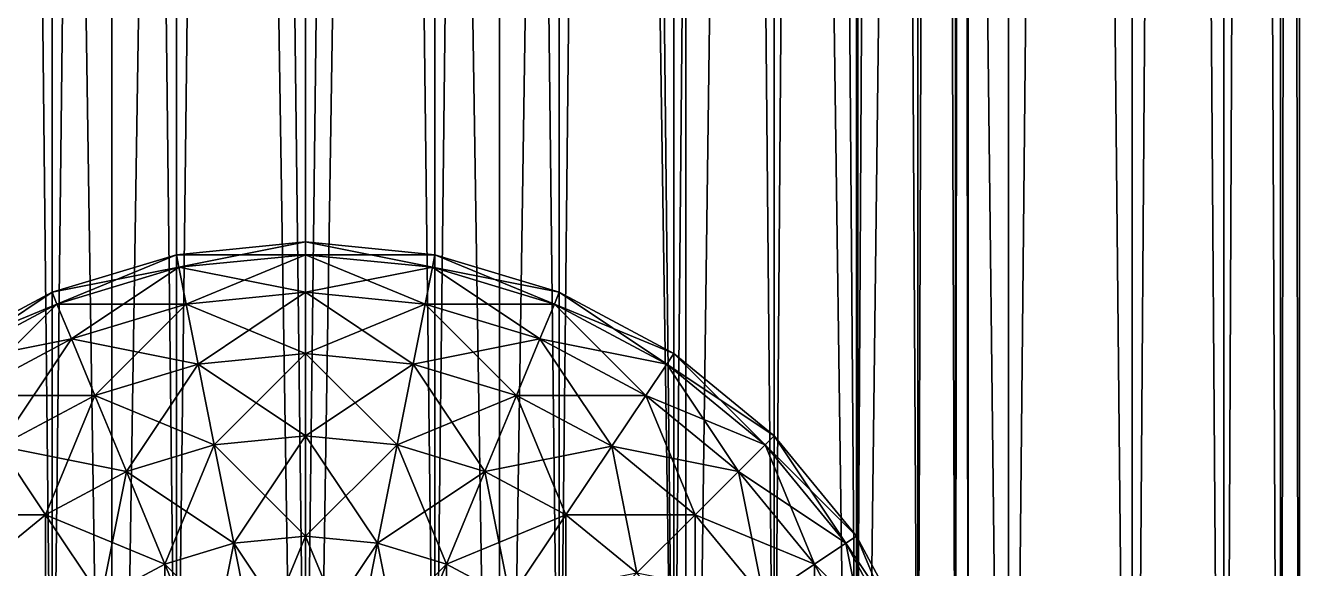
# Model space of a CAD drawing. Header units: millimetres. Extents: x -510 to 550, y -577 to 577.
# Drawn here: x 426.62 to 442, y -510.95 to -504.38 of the extents above; entities that cross this region are included whole.
import ezdxf

# ---------------------------------------------------------------- set-up
doc = ezdxf.new("R2010")
doc.units = ezdxf.units.MM
for name, color, linetype, true_color in [('front_right_fork_-1', 7, 'Continuous', 0x5c6b75), ('front_right_fork_top', 7, 'Continuous', 0x5c6b75), ('structure_right_front_axle', 7, 'Continuous', 0x5c6b75)]:
    doc.layers.add(name, color=color, linetype=linetype, true_color=true_color)

msp = doc.modelspace()

# ---------------------------------------------------------------- linework, layer by layer
at = {"layer": 'front_right_fork_-1', "true_color": 0x5c6b75}
for points in [[(430, -507.154, -281.561), (428.439, -507.154, -280), (430, -507, -280)], [(430, -507, -280), (428.439, -507.154, -280), (428.439, -507.154, -145)], [(430, -507, -280), (428.439, -507.154, -145), (430, -507, -145)], [(430, -507, -145), (428.439, -507.154, -145), (428.469, -507.304, -143.439)], [(430, -507, -145), (428.469, -507.304, -143.439), (430, -507.154, -143.439)], [(431.531, -507.304, -281.561), (430, -507.154, -281.561), (430, -507, -280)], [(431.531, -507.304, -281.561), (430, -507, -280), (431.561, -507.154, -280)], [(431.561, -507.154, -280), (430, -507, -280), (430, -507, -145)], [(431.561, -507.154, -280), (430, -507, -145), (431.561, -507.154, -145)], [(431.561, -507.154, -145), (430, -507, -145), (430, -507.154, -143.439)], [(428.469, -507.304, -281.561), (426.939, -507.609, -280), (428.439, -507.154, -280)], [(428.439, -507.154, -280), (426.939, -507.609, -280), (426.939, -507.609, -145)], [(428.439, -507.154, -280), (426.939, -507.609, -145), (428.439, -507.154, -145)], [(428.439, -507.154, -145), (426.939, -507.609, -145), (426.997, -507.751, -143.439)], [(428.439, -507.154, -145), (426.997, -507.751, -143.439), (428.469, -507.304, -143.439)], [(430, -507.154, -281.561), (428.469, -507.304, -281.561), (428.439, -507.154, -280)], [(430, -507.609, -283.061), (428.469, -507.304, -281.561), (430, -507.154, -281.561)], [(430, -507.154, -143.439), (428.469, -507.304, -143.439), (428.558, -507.751, -141.939)], [(430, -507.154, -143.439), (428.558, -507.751, -141.939), (430, -507.609, -141.939)], [(431.442, -507.751, -283.061), (430, -507.609, -283.061), (430, -507.154, -281.561)], [(431.442, -507.751, -283.061), (430, -507.154, -281.561), (431.531, -507.304, -281.561)], [(431.561, -507.154, -145), (430, -507.154, -143.439), (431.531, -507.304, -143.439)], [(431.531, -507.304, -143.439), (430, -507.154, -143.439), (430, -507.609, -141.939)], [(433.003, -507.751, -281.561), (431.531, -507.304, -281.561), (431.561, -507.154, -280)], [(433.061, -507.609, -145), (431.561, -507.154, -145), (431.531, -507.304, -143.439)], [(433.003, -507.751, -281.561), (431.561, -507.154, -280), (433.061, -507.609, -280)], [(433.061, -507.609, -280), (431.561, -507.154, -280), (431.561, -507.154, -145)], [(433.061, -507.609, -280), (431.561, -507.154, -145), (433.061, -507.609, -145)], [(428.469, -507.304, -281.561), (426.997, -507.751, -281.561), (426.939, -507.609, -280)], [(428.558, -507.751, -283.061), (426.997, -507.751, -281.561), (428.469, -507.304, -281.561)], [(428.469, -507.304, -143.439), (426.997, -507.751, -143.439), (427.172, -508.172, -141.939)], [(428.469, -507.304, -143.439), (427.172, -508.172, -141.939), (428.558, -507.751, -141.939)], [(430, -507.609, -283.061), (428.558, -507.751, -283.061), (428.469, -507.304, -281.561)], [(431.531, -507.304, -143.439), (430, -507.609, -141.939), (431.442, -507.751, -141.939)], [(432.828, -508.172, -283.061), (431.442, -507.751, -283.061), (431.531, -507.304, -281.561)], [(433.003, -507.751, -143.439), (431.531, -507.304, -143.439), (431.442, -507.751, -141.939)], [(432.828, -508.172, -283.061), (431.531, -507.304, -281.561), (433.003, -507.751, -281.561)], [(433.061, -507.609, -145), (431.531, -507.304, -143.439), (433.003, -507.751, -143.439)], [(426.997, -507.751, -281.561), (425.555, -508.348, -280), (426.939, -507.609, -280)], [(426.939, -507.609, -280), (425.555, -508.348, -280), (425.555, -508.348, -145)], [(426.939, -507.609, -280), (425.555, -508.348, -145), (426.939, -507.609, -145)], [(426.939, -507.609, -145), (425.555, -508.348, -145), (425.641, -508.476, -143.439)], [(426.939, -507.609, -145), (425.641, -508.476, -143.439), (426.997, -507.751, -143.439)], [(430, -508.348, -284.445), (428.558, -507.751, -283.061), (430, -507.609, -283.061)], [(430, -507.609, -141.939), (428.558, -507.751, -141.939), (428.702, -508.476, -140.555)], [(430, -507.609, -141.939), (428.702, -508.476, -140.555), (430, -508.348, -140.555)], [(431.298, -508.476, -284.445), (430, -508.348, -284.445), (430, -507.609, -283.061)], [(431.298, -508.476, -284.445), (430, -507.609, -283.061), (431.442, -507.751, -283.061)], [(431.442, -507.751, -141.939), (430, -507.609, -141.939), (430, -508.348, -140.555)], [(434.359, -508.476, -281.561), (433.003, -507.751, -281.561), (433.061, -507.609, -280)], [(434.445, -508.348, -145), (433.061, -507.609, -145), (433.003, -507.751, -143.439)], [(434.359, -508.476, -281.561), (433.061, -507.609, -280), (434.445, -508.348, -280)], [(434.445, -508.348, -280), (433.061, -507.609, -280), (433.061, -507.609, -145)], [(434.445, -508.348, -280), (433.061, -507.609, -145), (434.445, -508.348, -145)], [(426.997, -507.751, -281.561), (425.641, -508.476, -281.561), (425.555, -508.348, -280)], [(427.172, -508.172, -283.061), (425.641, -508.476, -281.561), (426.997, -507.751, -281.561)], [(426.997, -507.751, -143.439), (425.641, -508.476, -143.439), (425.894, -508.855, -141.939)], [(426.997, -507.751, -143.439), (425.894, -508.855, -141.939), (427.172, -508.172, -141.939)], [(428.558, -507.751, -283.061), (427.172, -508.172, -283.061), (426.997, -507.751, -281.561)], [(428.702, -508.476, -284.445), (427.172, -508.172, -283.061), (428.558, -507.751, -283.061)], [(428.558, -507.751, -141.939), (427.172, -508.172, -141.939), (427.454, -508.855, -140.555)], [(428.558, -507.751, -141.939), (427.454, -508.855, -140.555), (428.702, -508.476, -140.555)], [(430, -508.348, -284.445), (428.702, -508.476, -284.445), (428.558, -507.751, -283.061)], [(431.442, -507.751, -141.939), (430, -508.348, -140.555), (431.298, -508.476, -140.555)], [(432.546, -508.855, -284.445), (431.298, -508.476, -284.445), (431.442, -507.751, -283.061)], [(432.828, -508.172, -141.939), (431.442, -507.751, -141.939), (431.298, -508.476, -140.555)], [(432.546, -508.855, -284.445), (431.442, -507.751, -283.061), (432.828, -508.172, -283.061)], [(433.003, -507.751, -143.439), (431.442, -507.751, -141.939), (432.828, -508.172, -141.939)], [(434.106, -508.855, -283.061), (432.828, -508.172, -283.061), (433.003, -507.751, -281.561)], [(434.359, -508.476, -143.439), (433.003, -507.751, -143.439), (432.828, -508.172, -141.939)], [(434.106, -508.855, -283.061), (433.003, -507.751, -281.561), (434.359, -508.476, -281.561)], [(434.445, -508.348, -145), (433.003, -507.751, -143.439), (434.359, -508.476, -143.439)], [(427.172, -508.172, -283.061), (425.894, -508.855, -283.061), (425.641, -508.476, -281.561)], [(427.454, -508.855, -284.445), (425.894, -508.855, -283.061), (427.172, -508.172, -283.061)], [(427.172, -508.172, -141.939), (425.894, -508.855, -141.939), (426.304, -509.469, -140.555)], [(427.172, -508.172, -141.939), (426.304, -509.469, -140.555), (427.454, -508.855, -140.555)], [(428.702, -508.476, -284.445), (427.454, -508.855, -284.445), (427.172, -508.172, -283.061)], [(432.828, -508.172, -141.939), (431.298, -508.476, -140.555), (432.546, -508.855, -140.555)], [(433.696, -509.469, -284.445), (432.546, -508.855, -284.445), (432.828, -508.172, -283.061)], [(434.106, -508.855, -141.939), (432.828, -508.172, -141.939), (432.546, -508.855, -140.555)], [(433.696, -509.469, -284.445), (432.828, -508.172, -283.061), (434.106, -508.855, -283.061)], [(434.359, -508.476, -143.439), (432.828, -508.172, -141.939), (434.106, -508.855, -141.939)], [(430, -509.343, -285.657), (428.702, -508.476, -284.445), (430, -508.348, -284.445)], [(430, -508.348, -140.555), (428.702, -508.476, -140.555), (428.896, -509.452, -139.343)], [(430, -508.348, -140.555), (428.896, -509.452, -139.343), (430, -509.343, -139.343)], [(431.104, -509.452, -285.657), (430, -509.343, -285.657), (430, -508.348, -284.445)], [(431.104, -509.452, -285.657), (430, -508.348, -284.445), (431.298, -508.476, -284.445)], [(431.298, -508.476, -140.555), (430, -508.348, -140.555), (430, -509.343, -139.343)], [(435.548, -509.452, -281.561), (434.359, -508.476, -281.561), (434.445, -508.348, -280)], [(435.657, -509.343, -145), (434.445, -508.348, -145), (434.359, -508.476, -143.439)], [(435.548, -509.452, -281.561), (434.445, -508.348, -280), (435.657, -509.343, -280)], [(435.657, -509.343, -280), (434.445, -508.348, -280), (434.445, -508.348, -145)], [(435.657, -509.343, -280), (434.445, -508.348, -145), (435.657, -509.343, -145)], [(428.896, -509.452, -285.657), (427.454, -508.855, -284.445), (428.702, -508.476, -284.445)], [(428.702, -508.476, -140.555), (427.454, -508.855, -140.555), (427.835, -509.774, -139.343)], [(428.702, -508.476, -140.555), (427.835, -509.774, -139.343), (428.896, -509.452, -139.343)], [(430, -509.343, -285.657), (428.896, -509.452, -285.657), (428.702, -508.476, -284.445)], [(431.298, -508.476, -140.555), (430, -509.343, -139.343), (431.104, -509.452, -139.343)], [(432.165, -509.774, -285.657), (431.104, -509.452, -285.657), (431.298, -508.476, -284.445)], [(432.546, -508.855, -140.555), (431.298, -508.476, -140.555), (431.104, -509.452, -139.343)], [(432.165, -509.774, -285.657), (431.298, -508.476, -284.445), (432.546, -508.855, -284.445)], [(435.226, -509.774, -283.061), (434.106, -508.855, -283.061), (434.359, -508.476, -281.561)], [(435.548, -509.452, -143.439), (434.359, -508.476, -143.439), (434.106, -508.855, -141.939)], [(435.226, -509.774, -283.061), (434.359, -508.476, -281.561), (435.548, -509.452, -281.561)], [(435.657, -509.343, -145), (434.359, -508.476, -143.439), (435.548, -509.452, -143.439)], [(427.454, -508.855, -284.445), (426.304, -509.469, -284.445), (425.894, -508.855, -283.061)], [(427.835, -509.774, -285.657), (426.304, -509.469, -284.445), (427.454, -508.855, -284.445)], [(427.454, -508.855, -140.555), (426.304, -509.469, -140.555), (426.857, -510.296, -139.343)], [(427.454, -508.855, -140.555), (426.857, -510.296, -139.343), (427.835, -509.774, -139.343)], [(428.896, -509.452, -285.657), (427.835, -509.774, -285.657), (427.454, -508.855, -284.445)], [(432.546, -508.855, -140.555), (431.104, -509.452, -139.343), (432.165, -509.774, -139.343)], [(433.143, -510.296, -285.657), (432.165, -509.774, -285.657), (432.546, -508.855, -284.445)], [(433.696, -509.469, -140.555), (432.546, -508.855, -140.555), (432.165, -509.774, -139.343)], [(433.143, -510.296, -285.657), (432.546, -508.855, -284.445), (433.696, -509.469, -284.445)], [(434.106, -508.855, -141.939), (432.546, -508.855, -140.555), (433.696, -509.469, -140.555)], [(434.704, -510.296, -284.445), (433.696, -509.469, -284.445), (434.106, -508.855, -283.061)], [(435.226, -509.774, -141.939), (434.106, -508.855, -141.939), (433.696, -509.469, -140.555)], [(434.704, -510.296, -284.445), (434.106, -508.855, -283.061), (435.226, -509.774, -283.061)], [(435.548, -509.452, -143.439), (434.106, -508.855, -141.939), (435.226, -509.774, -141.939)], [(426.857, -510.296, -285.657), (425.296, -510.296, -284.445), (426.304, -509.469, -284.445)], [(426.304, -509.469, -140.555), (426, -511, -139.343), (426.857, -510.296, -139.343)], [(427.835, -509.774, -285.657), (426.857, -510.296, -285.657), (426.304, -509.469, -284.445)], [(429.133, -510.641, -286.652), (427.835, -509.774, -285.657), (428.896, -509.452, -285.657)], [(428.896, -509.452, -139.343), (427.835, -509.774, -139.343), (428.299, -510.894, -138.348)], [(428.896, -509.452, -139.343), (428.299, -510.894, -138.348), (429.133, -510.641, -138.348)], [(430, -510.555, -286.652), (428.896, -509.452, -285.657), (430, -509.343, -285.657)], [(430, -509.343, -139.343), (428.896, -509.452, -139.343), (429.133, -510.641, -138.348)], [(430, -510.555, -286.652), (429.133, -510.641, -286.652), (428.896, -509.452, -285.657)], [(430, -509.343, -139.343), (429.133, -510.641, -138.348), (430, -510.555, -138.348)], [(430.867, -510.641, -286.652), (430, -510.555, -286.652), (430, -509.343, -285.657)], [(430.867, -510.641, -286.652), (430, -509.343, -285.657), (431.104, -509.452, -285.657)], [(431.104, -509.452, -139.343), (430, -509.343, -139.343), (430, -510.555, -138.348)], [(431.104, -509.452, -139.343), (430, -510.555, -138.348), (430.867, -510.641, -138.348)], [(431.701, -510.894, -286.652), (430.867, -510.641, -286.652), (431.104, -509.452, -285.657)], [(432.165, -509.774, -139.343), (431.104, -509.452, -139.343), (430.867, -510.641, -138.348)], [(431.701, -510.894, -286.652), (431.104, -509.452, -285.657), (432.165, -509.774, -285.657)], [(433.696, -509.469, -140.555), (432.165, -509.774, -139.343), (433.143, -510.296, -139.343)], [(434, -511, -285.657), (433.143, -510.296, -285.657), (433.696, -509.469, -284.445)], [(434.704, -510.296, -140.555), (433.696, -509.469, -140.555), (433.143, -510.296, -139.343)], [(434, -511, -285.657), (433.696, -509.469, -284.445), (434.704, -510.296, -284.445)], [(435.226, -509.774, -141.939), (433.696, -509.469, -140.555), (434.704, -510.296, -140.555)], [(436.145, -510.894, -283.061), (435.226, -509.774, -283.061), (435.548, -509.452, -281.561)], [(436.524, -510.641, -143.439), (435.548, -509.452, -143.439), (435.226, -509.774, -141.939)], [(436.524, -510.641, -281.561), (435.548, -509.452, -281.561), (435.657, -509.343, -280)], [(436.652, -510.555, -145), (435.657, -509.343, -145), (435.548, -509.452, -143.439)], [(436.145, -510.894, -283.061), (435.548, -509.452, -281.561), (436.524, -510.641, -281.561)], [(436.652, -510.555, -145), (435.548, -509.452, -143.439), (436.524, -510.641, -143.439)], [(436.524, -510.641, -281.561), (435.657, -509.343, -280), (436.652, -510.555, -280)], [(436.652, -510.555, -280), (435.657, -509.343, -280), (435.657, -509.343, -145)], [(436.652, -510.555, -280), (435.657, -509.343, -145), (436.652, -510.555, -145)], [(428.299, -510.894, -286.652), (426.857, -510.296, -285.657), (427.835, -509.774, -285.657)], [(427.835, -509.774, -139.343), (426.857, -510.296, -139.343), (427.531, -511.304, -138.348)], [(427.835, -509.774, -139.343), (427.531, -511.304, -138.348), (428.299, -510.894, -138.348)], [(429.133, -510.641, -286.652), (428.299, -510.894, -286.652), (427.835, -509.774, -285.657)], [(432.165, -509.774, -139.343), (430.867, -510.641, -138.348), (431.701, -510.894, -138.348)], [(432.469, -511.304, -286.652), (431.701, -510.894, -286.652), (432.165, -509.774, -285.657)], [(433.143, -510.296, -139.343), (432.165, -509.774, -139.343), (431.701, -510.894, -138.348)], [(432.469, -511.304, -286.652), (432.165, -509.774, -285.657), (433.143, -510.296, -285.657)], [(435.531, -511.304, -284.445), (434.704, -510.296, -284.445), (435.226, -509.774, -283.061)], [(436.145, -510.894, -141.939), (435.226, -509.774, -141.939), (434.704, -510.296, -140.555)], [(435.531, -511.304, -284.445), (435.226, -509.774, -283.061), (436.145, -510.894, -283.061)], [(436.524, -510.641, -143.439), (435.226, -509.774, -141.939), (436.145, -510.894, -141.939)], [(426.857, -510.296, -285.657), (426, -511, -285.657), (425.296, -510.296, -284.445)], [(427.531, -511.304, -286.652), (426, -511, -285.657), (426.857, -510.296, -285.657)], [(426.857, -510.296, -139.343), (426, -511, -139.343), (426.857, -511.857, -138.348)], [(428.299, -510.894, -286.652), (427.531, -511.304, -286.652), (426.857, -510.296, -285.657)], [(426.857, -510.296, -139.343), (426.857, -511.857, -138.348), (427.531, -511.304, -138.348)], [(433.143, -510.296, -139.343), (431.701, -510.894, -138.348), (432.469, -511.304, -138.348)], [(433.143, -511.857, -286.652), (432.469, -511.304, -286.652), (433.143, -510.296, -285.657)], [(434, -511, -139.343), (433.143, -510.296, -139.343), (432.469, -511.304, -138.348)], [(433.143, -511.857, -286.652), (433.143, -510.296, -285.657), (434, -511, -285.657)], [(434.704, -510.296, -140.555), (433.143, -510.296, -139.343), (434, -511, -139.343)], [(434.704, -511.857, -285.657), (434, -511, -285.657), (434.704, -510.296, -284.445)], [(435.531, -511.304, -140.555), (434.704, -510.296, -140.555), (434, -511, -139.343)], [(434.704, -511.857, -285.657), (434.704, -510.296, -284.445), (435.531, -511.304, -284.445)], [(436.145, -510.894, -141.939), (434.704, -510.296, -140.555), (435.531, -511.304, -140.555)], [(429.403, -511.997, -287.391), (428.299, -510.894, -286.652), (429.133, -510.641, -286.652)], [(429.133, -510.641, -138.348), (428.299, -510.894, -138.348), (428.828, -512.172, -137.609)], [(429.133, -510.641, -138.348), (428.828, -512.172, -137.609), (429.403, -511.997, -137.609)], [(430, -511.939, -287.391), (429.133, -510.641, -286.652), (430, -510.555, -286.652)], [(430, -510.555, -138.348), (429.133, -510.641, -138.348), (429.403, -511.997, -137.609)], [(430, -511.939, -287.391), (429.403, -511.997, -287.391), (429.133, -510.641, -286.652)], [(430, -510.555, -138.348), (429.403, -511.997, -137.609), (430, -511.939, -137.609)], [(430.597, -511.997, -287.391), (430, -511.939, -287.391), (430, -510.555, -286.652)], [(430.597, -511.997, -287.391), (430, -510.555, -286.652), (430.867, -510.641, -286.652)], [(430.867, -510.641, -138.348), (430, -510.555, -138.348), (430, -511.939, -137.609)], [(430.867, -510.641, -138.348), (430, -511.939, -137.609), (430.597, -511.997, -137.609)], [(431.172, -512.172, -287.391), (430.597, -511.997, -287.391), (430.867, -510.641, -286.652)], [(431.701, -510.894, -138.348), (430.867, -510.641, -138.348), (430.597, -511.997, -137.609)], [(431.172, -512.172, -287.391), (430.867, -510.641, -286.652), (431.701, -510.894, -286.652)], [(436.828, -512.172, -283.061), (436.145, -510.894, -283.061), (436.524, -510.641, -281.561)], [(437.249, -511.997, -143.439), (436.524, -510.641, -143.439), (436.145, -510.894, -141.939)], [(437.249, -511.997, -281.561), (436.524, -510.641, -281.561), (436.652, -510.555, -280)], [(437.391, -511.939, -145), (436.652, -510.555, -145), (436.524, -510.641, -143.439)], [(436.828, -512.172, -283.061), (436.524, -510.641, -281.561), (437.249, -511.997, -281.561)], [(437.391, -511.939, -145), (436.524, -510.641, -143.439), (437.249, -511.997, -143.439)], [(437.249, -511.997, -281.561), (436.652, -510.555, -280), (437.391, -511.939, -280)], [(437.391, -511.939, -280), (436.652, -510.555, -280), (436.652, -510.555, -145)], [(437.391, -511.939, -280), (436.652, -510.555, -145), (437.391, -511.939, -145)], [(428.828, -512.172, -287.391), (427.531, -511.304, -286.652), (428.299, -510.894, -286.652)], [(428.299, -510.894, -138.348), (427.531, -511.304, -138.348), (428.299, -512.454, -137.609)], [(429.403, -511.997, -287.391), (428.828, -512.172, -287.391), (428.299, -510.894, -286.652)], [(428.299, -510.894, -138.348), (428.299, -512.454, -137.609), (428.828, -512.172, -137.609)], [(431.701, -510.894, -138.348), (430.597, -511.997, -137.609), (431.172, -512.172, -137.609)], [(431.701, -512.454, -287.391), (431.172, -512.172, -287.391), (431.701, -510.894, -286.652)], [(432.469, -511.304, -138.348), (431.701, -510.894, -138.348), (431.172, -512.172, -137.609)], [(431.701, -512.454, -287.391), (431.701, -510.894, -286.652), (432.469, -511.304, -286.652)], [(436.145, -512.454, -284.445), (435.531, -511.304, -284.445), (436.145, -510.894, -283.061)], [(436.828, -512.172, -141.939), (436.145, -510.894, -141.939), (435.531, -511.304, -140.555)], [(436.145, -512.454, -284.445), (436.145, -510.894, -283.061), (436.828, -512.172, -283.061)], [(437.249, -511.997, -143.439), (436.145, -510.894, -141.939), (436.828, -512.172, -141.939)]]:
    msp.add_3dface(points, dxfattribs=at)
at = {"layer": 'front_right_fork_top', "true_color": 0x5c6b75}
for points in [[(426.939, -385, -137.609), (425.555, -385, -138.348), (425.555, -515, -138.348)], [(426.939, -385, -137.609), (425.555, -515, -138.348), (426.939, -515, -137.609)], [(425.555, -385, -151.652), (426.939, -385, -152.391), (426.939, -515, -152.391)], [(425.555, -385, -151.652), (426.939, -515, -152.391), (425.555, -515, -151.652)], [(428.439, -385, -137.154), (426.939, -385, -137.609), (426.939, -515, -137.609)], [(428.439, -385, -137.154), (426.939, -515, -137.609), (428.439, -515, -137.154)], [(426.939, -385, -152.391), (428.439, -385, -152.846), (428.439, -515, -152.846)], [(426.939, -385, -152.391), (428.439, -515, -152.846), (426.939, -515, -152.391)], [(430, -385, -137), (428.439, -385, -137.154), (428.439, -515, -137.154)], [(430, -385, -137), (428.439, -515, -137.154), (430, -515, -137)], [(428.439, -385, -152.846), (430, -385, -153), (430, -515, -153)], [(428.439, -385, -152.846), (430, -515, -153), (428.439, -515, -152.846)], [(431.561, -385, -137.154), (430, -385, -137), (430, -515, -137)], [(431.561, -385, -137.154), (430, -515, -137), (431.561, -515, -137.154)], [(430, -385, -153), (431.561, -385, -152.846), (431.561, -515, -152.846)], [(430, -385, -153), (431.561, -515, -152.846), (430, -515, -153)], [(433.061, -385, -137.609), (431.561, -385, -137.154), (431.561, -515, -137.154)], [(433.061, -385, -137.609), (431.561, -515, -137.154), (433.061, -515, -137.609)], [(431.561, -385, -152.846), (433.061, -385, -152.391), (433.061, -515, -152.391)], [(431.561, -385, -152.846), (433.061, -515, -152.391), (431.561, -515, -152.846)], [(434.445, -385, -138.348), (433.061, -385, -137.609), (433.061, -515, -137.609)], [(434.445, -385, -138.348), (433.061, -515, -137.609), (434.445, -515, -138.348)], [(433.061, -385, -152.391), (434.445, -385, -151.652), (434.445, -515, -151.652)], [(433.061, -385, -152.391), (434.445, -515, -151.652), (433.061, -515, -152.391)], [(435.657, -385, -139.343), (434.445, -385, -138.348), (434.445, -515, -138.348)], [(435.657, -385, -139.343), (434.445, -515, -138.348), (435.657, -515, -139.343)], [(434.445, -385, -151.652), (435.657, -385, -150.657), (435.657, -515, -150.657)], [(434.445, -385, -151.652), (435.657, -515, -150.657), (434.445, -515, -151.652)], [(436.652, -385, -140.555), (435.657, -385, -139.343), (435.657, -515, -139.343)], [(436.652, -385, -140.555), (435.657, -515, -139.343), (436.652, -515, -140.555)], [(435.657, -385, -150.657), (436.652, -385, -149.445), (436.652, -515, -149.445)], [(435.657, -385, -150.657), (436.652, -515, -149.445), (435.657, -515, -150.657)], [(437.391, -385, -141.939), (436.652, -385, -140.555), (436.652, -515, -140.555)], [(437.391, -385, -141.939), (436.652, -515, -140.555), (437.391, -515, -141.939)], [(436.652, -385, -149.445), (437.391, -385, -148.061), (437.391, -515, -148.061)], [(436.652, -385, -149.445), (437.391, -515, -148.061), (436.652, -515, -149.445)], [(437.846, -385, -143.439), (437.391, -385, -141.939), (437.391, -515, -141.939)], [(437.846, -385, -143.439), (437.391, -515, -141.939), (437.846, -515, -143.439)], [(437.391, -385, -148.061), (437.846, -385, -146.561), (437.846, -515, -146.561)], [(437.391, -385, -148.061), (437.846, -515, -146.561), (437.391, -515, -148.061)], [(438, -385, -145), (437.846, -385, -143.439), (437.846, -515, -143.439)], [(438, -385, -145), (437.846, -515, -143.439), (438, -515, -145)], [(437.846, -385, -146.561), (438, -385, -145), (438, -515, -145)], [(437.846, -385, -146.561), (438, -515, -145), (437.846, -515, -146.561)]]:
    msp.add_3dface(points, dxfattribs=at)
at = {"layer": 'structure_right_front_axle', "true_color": 0x5c6b75}
for points in [[(427.659, -375, -268.231), (425.408, -375, -268.913), (425.408, -525, -268.913)], [(427.659, -375, -268.231), (425.408, -525, -268.913), (427.659, -525, -268.231)], [(425.408, -375, -291.087), (427.659, -375, -291.769), (427.659, -525, -291.769)], [(425.408, -375, -291.087), (427.659, -525, -291.769), (425.408, -525, -291.087)], [(430, -375, -268), (427.659, -375, -268.231), (427.659, -525, -268.231)], [(430, -375, -268), (427.659, -525, -268.231), (430, -525, -268)], [(427.659, -375, -291.769), (430, -375, -292), (430, -525, -292)], [(427.659, -375, -291.769), (430, -525, -292), (427.659, -525, -291.769)], [(432.341, -375, -268.231), (430, -375, -268), (430, -525, -268)], [(432.341, -375, -268.231), (430, -525, -268), (432.341, -525, -268.231)], [(430, -375, -292), (432.341, -375, -291.769), (432.341, -525, -291.769)], [(430, -375, -292), (432.341, -525, -291.769), (430, -525, -292)], [(434.592, -375, -268.913), (432.341, -375, -268.231), (432.341, -525, -268.231)], [(434.592, -375, -268.913), (432.341, -525, -268.231), (434.592, -525, -268.913)], [(432.341, -375, -291.769), (434.592, -375, -291.087), (434.592, -525, -291.087)], [(432.341, -375, -291.769), (434.592, -525, -291.087), (432.341, -525, -291.769)], [(436.667, -375, -270.022), (434.592, -375, -268.913), (434.592, -525, -268.913)], [(436.667, -375, -270.022), (434.592, -525, -268.913), (436.667, -525, -270.022)], [(434.592, -375, -291.087), (436.667, -375, -289.978), (436.667, -525, -289.978)], [(434.592, -375, -291.087), (436.667, -525, -289.978), (434.592, -525, -291.087)], [(438.485, -375, -271.515), (436.667, -375, -270.022), (436.667, -525, -270.022)], [(438.485, -375, -271.515), (436.667, -525, -270.022), (438.485, -525, -271.515)], [(436.667, -375, -289.978), (438.485, -375, -288.485), (438.485, -525, -288.485)], [(436.667, -375, -289.978), (438.485, -525, -288.485), (436.667, -525, -289.978)], [(439.978, -375, -273.333), (438.485, -375, -271.515), (438.485, -525, -271.515)], [(439.978, -375, -273.333), (438.485, -525, -271.515), (439.978, -525, -273.333)], [(438.485, -375, -288.485), (439.978, -375, -286.667), (439.978, -525, -286.667)], [(438.485, -375, -288.485), (439.978, -525, -286.667), (438.485, -525, -288.485)], [(441.087, -375, -275.408), (439.978, -375, -273.333), (439.978, -525, -273.333)], [(441.087, -375, -275.408), (439.978, -525, -273.333), (441.087, -525, -275.408)], [(439.978, -375, -286.667), (441.087, -375, -284.592), (441.087, -525, -284.592)], [(439.978, -375, -286.667), (441.087, -525, -284.592), (439.978, -525, -286.667)], [(441.769, -375, -277.659), (441.087, -375, -275.408), (441.087, -525, -275.408)], [(441.769, -375, -277.659), (441.087, -525, -275.408), (441.769, -525, -277.659)], [(441.087, -375, -284.592), (441.769, -375, -282.341), (441.769, -525, -282.341)], [(441.087, -375, -284.592), (441.769, -525, -282.341), (441.087, -525, -284.592)], [(442, -375, -280), (441.769, -375, -277.659), (441.769, -525, -277.659)], [(442, -375, -280), (441.769, -525, -277.659), (442, -525, -280)], [(441.769, -375, -282.341), (442, -375, -280), (442, -525, -280)], [(441.769, -375, -282.341), (442, -525, -280), (441.769, -525, -282.341)]]:
    msp.add_3dface(points, dxfattribs=at)

doc.saveas('drawing.dxf')
